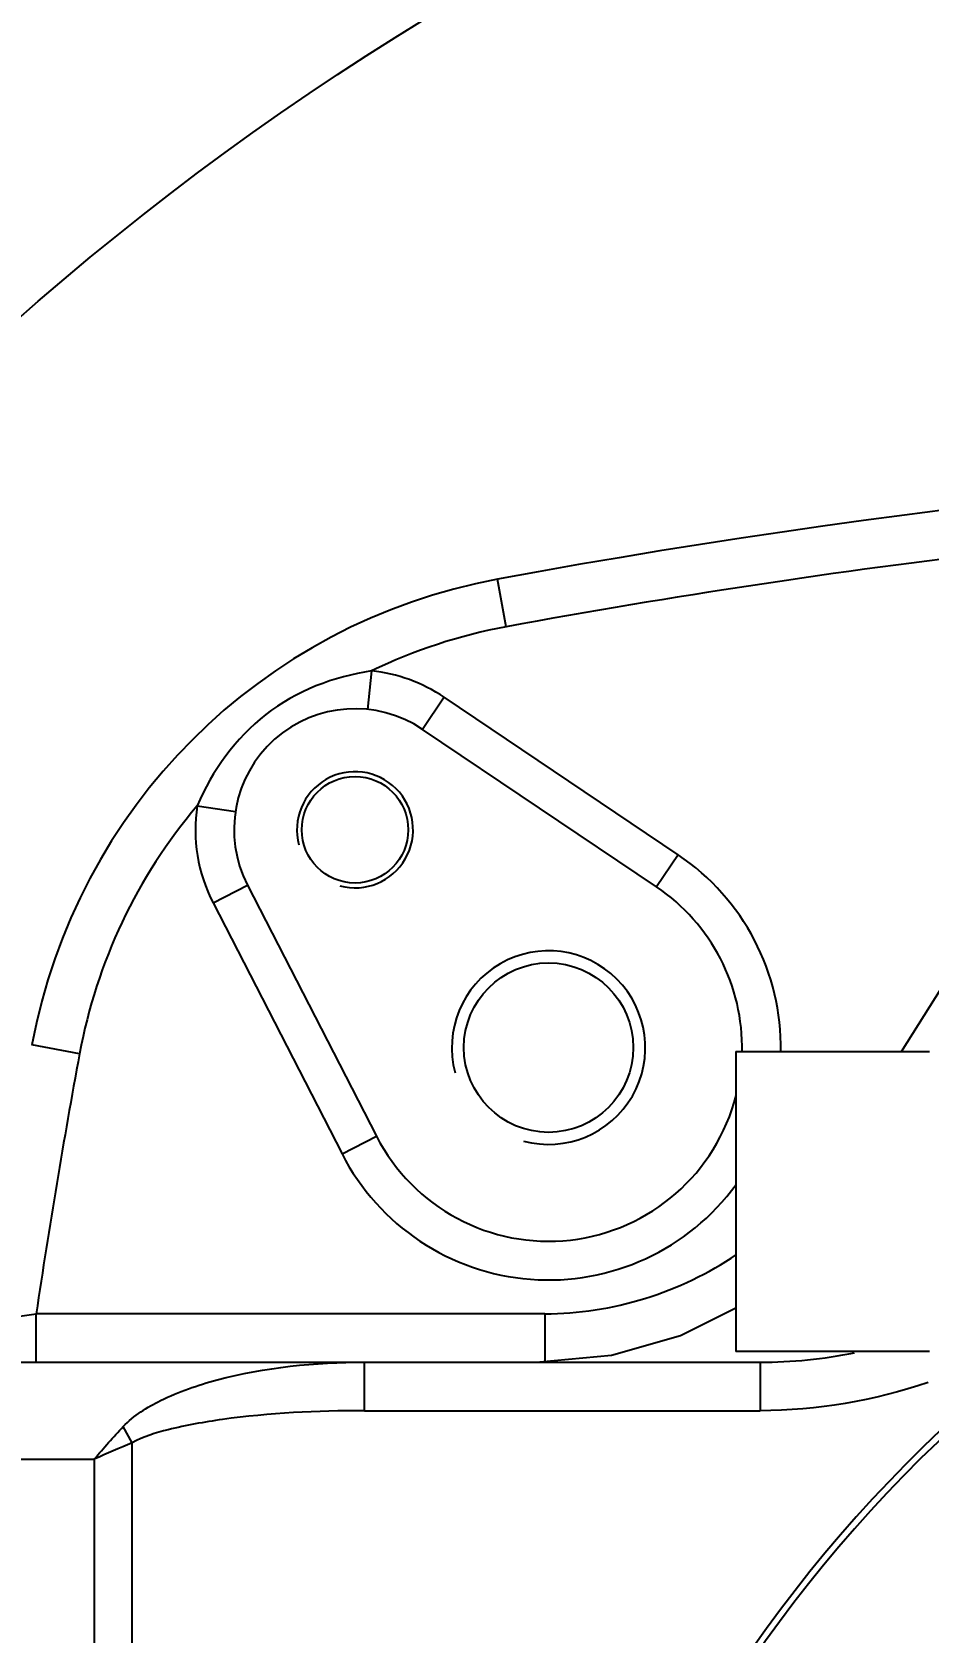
# Model space of a CAD drawing. Header units: millimetres. Extents: x 7426 to 8737, y 124 to 421.
# Drawn here: x 8488.18 to 8491.26, y 212.94 to 218.45 of the extents above; entities that cross this region are included whole.
import ezdxf

# ---------------------------------------------------------------- set-up
doc = ezdxf.new("R2010")
doc.units = ezdxf.units.MM
doc.layers.add('外形图', color=7, linetype='Continuous')
doc.layers.add('尺寸标注', color=7, linetype='Continuous')
doc.styles.add('微软雅黑', font='msyh.ttc')
doc.dimstyles.new('尺寸标注_1_30比例', dxfattribs={"dimtxt": 2.1, "dimasz": 1.7, "dimexe": 0.5, "dimexo": 0.4, "dimgap": 0.5, "dimtad": 1, "dimdec": 1, "dimlfac": 30, "dimdsep": 46, "dimtxsty": '微软雅黑', "dimcen": 0.09, "dimadec": 0, "dimazin": 0, "dimtp": 0.01, "dimtm": 0.01, "dimtfac": 1, "dimtdec": 1, "dimtofl": 0, "dimtmove": 0, "dimatfit": 3, "dimfxl": 1, "dimtolj": 1, "dimarcsym": 0})

# ---------------------------------------------------------------- blocks, each defined once
blk = doc.blocks.new('*D1305')
at = {"layer": 'Defpoints', "color": 0}
for p in [(8485.0037, 232.4237), (8436.1924, 220.4238), (8494.6243, 210.1207), (8494.6243, 210.1207), (8553.9577, 210.1207)]:
    blk.add_point(p, dxfattribs=at)
at = {"layer": '尺寸标注', "color": 0, "lineweight": -2, "ltscale": 10}
blk.add_arc((8494.6243, 210.1207), 24.2895, 4.01089, 165.98911, dxfattribs=at)
at = {"layer": '尺寸标注', "color": 0}
for points in [[(8470.7803, 216.0602), (8471.3345, 215.9424), (8470.7038, 214.3385)], [(8518.5712, 211.8097), (8519.1375, 211.8295), (8518.9139, 210.1207)]]:
    blk.add_solid(points, dxfattribs=at)
at = {"layer": '尺寸标注', "color": 0, "insert": (8503.4089, 234.4644), "char_height": 2.1, "attachment_point": 5, "rotation": 340.1577, "style": '微软雅黑'}
blk.add_mtext('\\A1;+\\A1;170%%d', dxfattribs=at)

msp = doc.modelspace()

# ---------------------------------------------------------------- linework, layer by layer
at = {"layer": '外形图', "linetype": 'Continuous'}
for p, q in [((8489.812, 216.4029), (8489.7818, 216.5668)), ((8489.3479, 216.251), (8489.3341, 216.1184)), ((8489.5981, 216.1603), (8489.5236, 216.0497)), ((8490.4043, 215.6177), (8489.5981, 216.1603)), ((8490.3299, 215.5071), (8489.5236, 216.0497)), ((8488.7472, 215.7863), (8488.879, 215.7664)), ((8490.4043, 215.6177), (8490.3299, 215.5071)), ((8488.8018, 215.4525), (8488.9204, 215.5135)), ((8488.9204, 215.5135), (8489.3648, 214.6492)), ((8488.8018, 215.4525), (8489.2462, 214.5882)), ((8488.3421, 214.9329), (8488.1782, 214.9632)), ((8490.6028, 214.9409), (8490.6028, 213.9075)), ((8490.6028, 214.9409), (8491.2695, 214.9409)), ((8489.2462, 214.5882), (8489.3648, 214.6492)), ((8488.0204, 214.013), (8488.1925, 214.0373)), ((8488.1925, 213.8707), (8488.1925, 214.0373)), ((8489.9449, 214.0373), (8488.1925, 214.0373)), ((8489.945, 214.0373), (8489.945, 213.8723)), ((8491.2695, 213.9075), (8490.6028, 213.9075)), ((8486.791, 213.8707), (8490.6865, 213.8707)), ((8489.324, 213.704), (8489.324, 213.8707)), ((8490.6865, 213.8707), (8490.6865, 213.704)), ((8489.324, 213.704), (8490.6865, 213.704)), ((8488.5237, 213.5934), (8488.4929, 213.6494)), ((8488.5237, 206.6479), (8488.5237, 213.5934)), ((8486.791, 213.5373), (8488.3929, 213.5373)), ((8488.3929, 213.5373), (8488.3929, 206.704))]:
    msp.add_line(p, q, dxfattribs=at)
msp.add_lwpolyline([(8490.6028, 214.0572), (8490.4124, 213.9618), (8490.175, 213.8938), (8489.9279, 213.8707)], dxfattribs=at)
at = {"layer": '外形图'}
msp.add_circle((8494.6063, 210.1207), 9.7901, dxfattribs=at)
at = {"layer": '外形图', "linetype": 'Continuous'}
for centre, radius in [((8489.291, 215.704), 0.1833), ((8489.9577, 214.954), 0.2917)]:
    msp.add_circle(centre, radius, dxfattribs=at)
at = {"layer": '外形图'}
msp.add_arc((8494.6243, 210.1207), 59.3333, 190, 44.357129, dxfattribs=at)
at = {"layer": '外形图', "linetype": 'Continuous'}
for centre, radius, start, end in [((8494.6243, 190.3435), 26.6667, 80.97577, 100.46271), ((8494.6243, 190.3435), 26.5, 92.944, 100.46271), ((8490.145, 214.6), 2, 100.4627, 169.5373), ((8490.145, 214.6), 1.8333, 100.4627, 115.7688), ((8489.291, 215.704), 0.55, 56.06, 84.0565), ((8489.291, 215.704), 0.4167, 56.06, 207.2071), ((8489.291, 215.704), 0.2, 255, 195), ((8490.145, 214.6), 1.8333, 139.6784, 169.5373), ((8489.291, 215.704), 0.55, 171.3906, 207.2071), ((8489.9577, 214.954), 0.8, 359.0541, 56.06), ((8489.9577, 214.954), 0.6667, 358.6765, 56.06), ((8489.9577, 214.954), 0.3333, 255, 195), ((8514.4015, 210.1207), 26.5, 169.53729, 171.50062), ((8489.9577, 214.954), 0.6667, 207.2071, 345.7328), ((8489.9577, 214.954), 0.8, 207.2071, 323.8728), ((8490.6855, 215.5053), 1.6346, 270.0366, 281.5265), ((8494.6243, 210.1207), 4.8333, 131.3339, 255.7973), ((8494.6243, 210.1207), 4.8106, 130.7295, 255.7464)]:
    msp.add_arc(centre, radius, start, end, dxfattribs=at)
for points, knots in [([(8489.3479, 216.251), (8489.2181, 216.2316), (8488.9595, 216.1324), (8488.7988, 215.907), (8488.7472, 215.7863)], [0, 0, 0, 0, 0.500096, 1, 1, 1, 1]), ([(8488.4929, 213.6494), (8488.5288, 213.6874), (8488.6342, 213.753), (8488.9109, 213.847), (8489.1533, 213.8707), (8489.324, 213.8707)], [0, 0, 0, 0, 0.178985, 0.4151, 1, 1, 1, 1]), ([(8489.324, 213.704), (8489.1605, 213.704), (8488.9325, 213.6932), (8488.6662, 213.6461), (8488.5621, 213.6145), (8488.5237, 213.5934)], [0, 0, 0, 0, 0.603721, 0.837985, 1, 1, 1, 1])]:
    msp.add_open_spline(points, degree=3, knots=knots, dxfattribs=at)
for points in [[(8491.1733, 214.9408), (8491.3822, 215.27), (8491.5887, 215.6032), (8491.8359, 215.9049)], [(8489.9449, 214.0373), (8490.1751, 214.0373), (8490.4147, 214.1114), (8490.6047, 214.2414)], [(8491.2649, 213.8015), (8491.0801, 213.7376), (8490.882, 213.704), (8490.6865, 213.704)], [(8488.3929, 213.5373), (8488.4253, 213.5755), (8488.4585, 213.6131), (8488.4929, 213.6494)], [(8488.5237, 213.5934), (8488.4798, 213.5753), (8488.4363, 213.5565), (8488.3929, 213.5373)]]:
    msp.add_open_spline(points, degree=3, dxfattribs=at)

# ---------------------------------------------------------------- dimensions: what is measured, and where the dimension line sits
at = {"layer": '尺寸标注', "ltscale": 10}
dim = msp.add_angular_dim_2l(base=(8485.0037, 232.4237), line1=((8494.6243, 210.1207), (8553.9577, 210.1207)), line2=((8494.6243, 210.1207), (8436.1924, 220.4238)), text='\\A1;+<>', dimstyle='尺寸标注_1_30比例', dxfattribs=at)
dim.commit()
dim.dimension.update_dxf_attribs({"geometry": '*D1305', "text_midpoint": (8502.869, 232.9681), "dimtype": 162})

doc.saveas('drawing.dxf')
